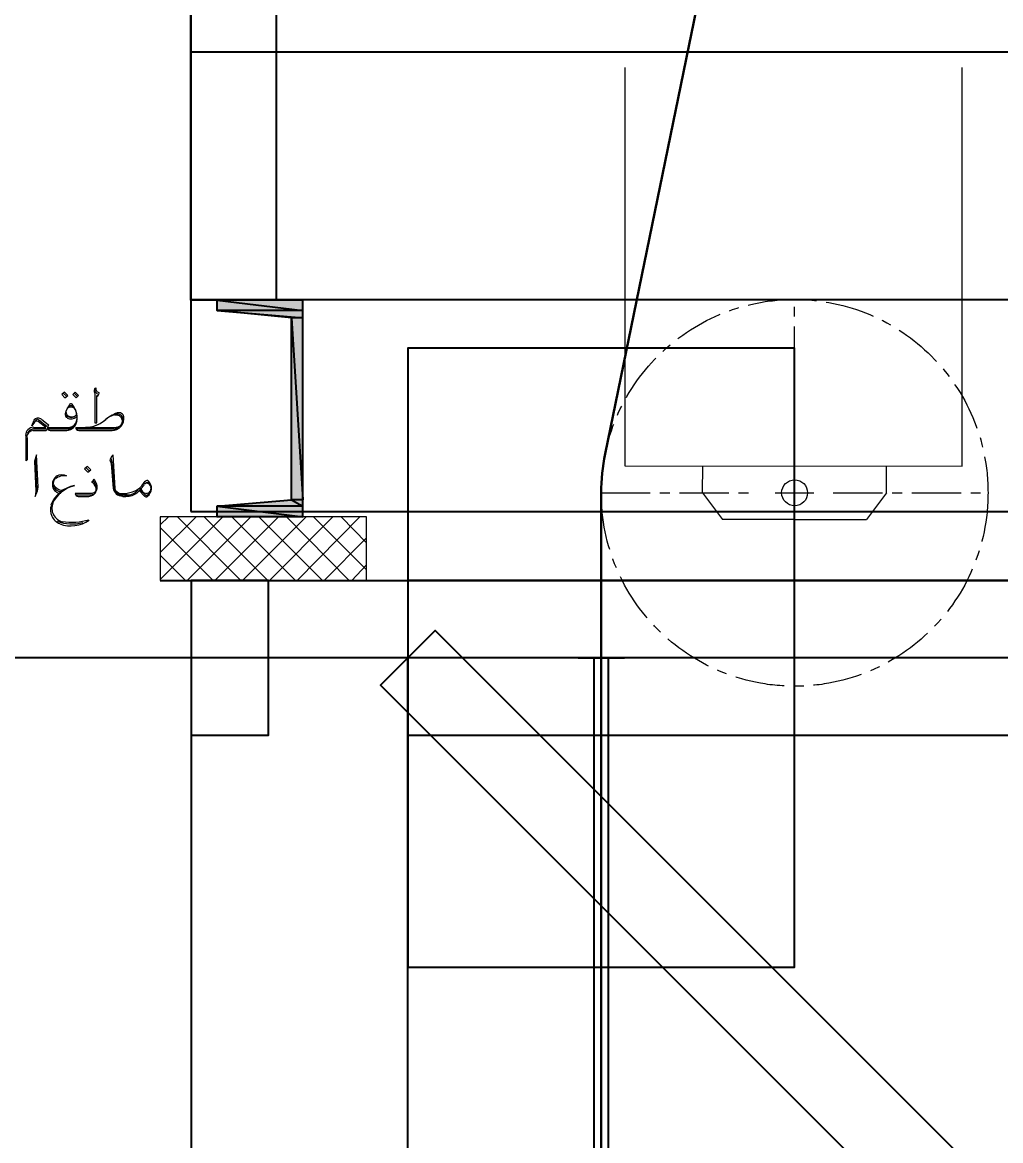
# Model space of a CAD drawing. Header units: millimetres. Extents: x -60342 to 1024385, y -25305 to 32879.
# Drawn here: x 1401 to 2034, y -5875 to -5152 of the extents above; entities that cross this region are included whole.
import ezdxf

# ---------------------------------------------------------------- set-up
doc = ezdxf.new("R2010")
doc.units = ezdxf.units.MM
doc.linetypes.add('$1$CENTER', pattern=[50.8, 31.75, -6.35, 6.35, -6.35])
doc.layers.add('$1$Car', color=3, linetype='Continuous', lineweight=18)
doc.layers.add('$1$CL', color=2, linetype='$1$CENTER', lineweight=0)
for name, color, linetype in [('$1$PDF_0', 7, 'Continuous'), ('AA_Rail', 7, 'Continuous'), ('Steel', 7, 'Continuous')]:
    doc.layers.add(name, color=color, linetype=linetype)
doc.layers.add('AA_Datum', color=7, linetype='Continuous', plot=False)
doc.styles.add('Century Gothic$001H0', font='cent.shx')
doc.dimstyles.new('Copy of ISO-25', dxfattribs={"dimtxt": 250, "dimasz": 80, "dimexe": 1.25, "dimexo": 0.625, "dimtad": 1, "dimtxsty": 'Century Gothic$001H0', "dimblk": 'ARCHTICK', "dimcen": 2.5, "dimadec": 0, "dimazin": 0, "dimtfac": 1, "dimtmove": 0, "dimatfit": 3, "dimfxl": 1, "dimarcsym": 0})

# ---------------------------------------------------------------- blocks, each defined once
blk = doc.blocks.new('*U36')
at = {"layer": '$1$CL', "color": 0, "transparency": 16777216}
for p, q in [((0, 25), (0, 125.12)), ((-125.12, 0), (-25, 0)), ((25, 0), (125.12, 0)), ((0, -125.12), (0, -25))]:
    blk.add_line(p, q, dxfattribs=at)
at = {"layer": '$1$CL', "color": 0, "linetype": 'Continuous', "transparency": 16777216}
for p, q in [((0, -12.5), (0, 12.5)), ((-12.5, 0), (12.5, 0))]:
    blk.add_line(p, q, dxfattribs=at)
blk = doc.blocks.new('_ArchTick')
at = {"color": 0, "linetype": 'ByBlock', "const_width": 0.15}
blk.add_lwpolyline([(-0.5, -0.5), (0.5, 0.5)], dxfattribs=at)
blk = doc.blocks.new('*D70')
at = {"color": 0, "lineweight": -2, "transparency": 16777216}
for p, q in [((3250, -5562.37), (249.37, -5562.37)), ((250.62, -23062.37), (250.62, -5562.37)), ((3250, -23062.37), (249.37, -23062.37))]:
    blk.add_line(p, q, dxfattribs=at)
at = {"layer": 'Defpoints', "color": 0, "transparency": 16777216}
for p in [(250.62, -5562.37), (3250.62, -5562.37), (3250.62, -23062.37)]:
    blk.add_point(p, dxfattribs=at)
at = {"color": 0, "lineweight": -2, "transparency": 16777216, "xscale": 80, "yscale": 80, "zscale": 80}
for p, rotation in [((250.62, -5562.37), 90), ((250.62, -23062.37), 270)]:
    blk.add_blockref('_ArchTick', p, dxfattribs=dict(at, rotation=rotation))
at = {"color": 0, "transparency": 16777216, "insert": (125, -14312.37), "char_height": 250, "attachment_point": 5, "rotation": 90, "style": 'Century Gothic$001H0'}
blk.add_mtext('SHAFT TOTAL HEIGHT 17500', dxfattribs=at)

msp = doc.modelspace()

# ---------------------------------------------------------------- hatches: boundary and pattern name
at = {"true_color": 0x000007}
h = msp.add_hatch(color=7, dxfattribs=at)
h.paths.add_polyline_path([(1582.751, -5331.187), (1527.449, -5331.187), (1582.751, -5338.034)])
h.paths.add_polyline_path([(1527.449, -5331.187), (1582.751, -5338.034), (1527.449, -5338.034)])
h = msp.add_hatch(color=7, dxfattribs=at)
h.paths.add_polyline_path([(1582.751, -5338.034), (1527.449, -5338.034), (1582.751, -5342.774)])
h.paths.add_polyline_path([(1527.449, -5338.034), (1582.751, -5342.774), (1575.378, -5342.774)])
h = msp.add_hatch(color=7, dxfattribs=at)
h.paths.add_polyline_path([(1582.751, -5342.774), (1575.378, -5342.774), (1582.751, -5460.226)])
h.paths.add_polyline_path([(1575.378, -5342.774), (1582.751, -5460.226), (1575.378, -5460.226)])
h = msp.add_hatch(color=7, dxfattribs=at)
h.paths.add_polyline_path([(1582.751, -5460.226), (1575.378, -5460.226), (1582.751, -5464.44)])
h.paths.add_polyline_path([(1575.378, -5460.226), (1582.751, -5464.44), (1527.449, -5464.44)])
h = msp.add_hatch(color=7, dxfattribs=at)
h.paths.add_polyline_path([(1582.751, -5464.44), (1527.449, -5464.44), (1582.751, -5471.287)])
h.paths.add_polyline_path([(1527.449, -5464.44), (1582.751, -5471.287), (1527.449, -5471.287)])

# ---------------------------------------------------------------- linework, layer by layer
at = {"layer": '$1$Car', "ltscale": 4}
for p, q in [((1790.969, -5180.793), (1790.969, -5438.34)), ((2008.956, -5438.584), (2008.956, -5180.793)), ((1790.969, -5438.34), (2008.956, -5438.584)), ((1841.174, -5455.693), (1841.203, -5438.396)), ((1960.076, -5455.826), (1960.085, -5438.529)), ((1841.174, -5455.693), (1854.03, -5473.02)), ((1960.076, -5455.826), (1947.182, -5473.124)), ((1900.606, -5473.124), (1854.03, -5473.02)), ((1900.606, -5473.124), (1947.182, -5473.124))]:
    msp.add_line(p, q, dxfattribs=at)
msp.add_circle((1900.625, -5455.793), 8.379, dxfattribs=at)
at = {"layer": '$1$CL', "color": 1, "linetype": 'Continuous', "lineweight": 30}
for p, q in [((1910.921, -4783.068), (1778.171, -5430.693)), ((1775.625, -6415.24), (1775.625, -5455.793))]:
    msp.add_line(p, q, dxfattribs=at)
at = {"layer": '$1$CL'}
msp.add_circle((1900.625, -5455.793), 125, dxfattribs=at)
at = {"layer": '$1$CL', "color": 1, "linetype": 'Continuous', "lineweight": 30}
msp.add_arc((1900.625, -5455.793), 125, 168.416006, 180, dxfattribs=at)
at = {"layer": '$1$PDF_0', "lineweight": 18}
for points in [[(1430.796, -5392.795), (1428.68, -5390.679), (1426.866, -5392.191), (1428.982, -5394.307)], [(1437.751, -5392.795), (1435.634, -5390.679), (1434.122, -5392.191), (1436.239, -5394.307)], [(1409.631, -5458.106), (1411.143, -5454.478), (1411.748, -5452.059), (1410.538, -5431.196), (1409.329, -5435.429), (1410.236, -5454.78)], [(1445.612, -5440.871), (1443.496, -5438.755), (1441.682, -5440.267), (1443.798, -5442.383)]]:
    msp.add_lwpolyline(points, close=True, dxfattribs=at)
for points in [[(1429.889, -5393.4), (1427.773, -5391.284)], [(1436.844, -5393.4), (1435.03, -5391.284)], [(1448.334, -5391.586), (1448.334, -5410.635), (1449.543, -5410.635), (1449.543, -5392.795), (1450.148, -5393.4), (1451.055, -5391.284)], [(1413.864, -5408.216), (1418.4, -5411.844), (1416.888, -5415.775), (1408.422, -5415.775)], [(1409.933, -5408.821), (1411.143, -5408.216), (1412.05, -5408.518), (1417.19, -5412.751)], [(1417.492, -5413.658), (1430.192, -5413.658)], [(1435.03, -5412.751), (1431.704, -5414.566), (1418.4, -5414.566)], [(1435.937, -5413.658), (1462.242, -5413.658)], [(1404.491, -5420.008), (1404.491, -5434.522), (1403.886, -5435.126), (1403.886, -5418.799)], [(1416.585, -5414.566), (1407.817, -5414.566), (1406.003, -5415.473), (1404.491, -5417.287)], [(1430.192, -5415.775), (1419.609, -5415.775)], [(1460.731, -5414.566), (1436.844, -5414.566)], [(1459.521, -5415.775), (1438.053, -5415.775)], [(1410.538, -5454.478), (1410.84, -5453.268), (1409.933, -5434.219)], [(1461.335, -5452.966), (1460.126, -5431.196), (1459.219, -5432.103), (1458.009, -5434.522), (1458.916, -5436.94), (1460.126, -5452.966)], [(1460.731, -5453.268), (1459.521, -5436.033), (1458.916, -5433.312)], [(1444.705, -5441.476), (1442.589, -5439.662)], [(1447.729, -5446.919), (1446.519, -5448.733)], [(1447.124, -5448.128), (1448.334, -5449.64), (1449.241, -5451.454)], [(1484.617, -5451.454), (1483.408, -5449.64), (1482.198, -5449.035), (1480.384, -5450.245)], [(1446.822, -5456.292), (1435.634, -5456.292)], [(1447.124, -5456.897), (1445.915, -5457.199), (1436.541, -5457.199)], [(1465.266, -5456.292), (1469.197, -5456.292)], [(1480.082, -5450.849), (1476.151, -5455.385)], [(1480.687, -5458.106), (1476.756, -5454.175)], [(1477.663, -5454.175), (1480.687, -5456.897), (1481.594, -5457.501), (1482.803, -5456.897), (1484.315, -5455.385)], [(1437.751, -5458.106), (1444.403, -5458.106)], [(1466.475, -5458.106), (1468.29, -5458.106)]]:
    msp.add_lwpolyline(points, dxfattribs=at)
for points in [[(1436.757, -5409.003, 0.2047363), (1433.645, -5398.564, 0.4329941), (1431.672, -5398.783)], [(1435.577, -5402.061, 0.6063276), (1429.947, -5402.061, 0.3859241), (1431.03, -5406.19)], [(1467.046, -5406.691, 0.4724467), (1462.8, -5404.181, 0.0944649), (1454.503, -5408.951)], [(1409.329, -5410.03), (1407.514, -5412.449), (1409.026, -5408.821, -0.5118638), (1413.689, -5408.214)], [(1408.724, -5413.658), (1416.585, -5413.658), (1411.748, -5409.728, 0.3544211), (1409.218, -5410.088)], [(1423.87, -5444.886, 0.3149514), (1420.96, -5451.745, 0.3621915), (1426.217, -5455.988)], [(1423.731, -5444.757, -0.3070834), (1429.972, -5444.912, 0.2047047), (1422.723, -5446.776)], [(1446.67, -5455.989, 0.5354861), (1449.054, -5452.34, 0.1259508), (1446.154, -5448.611)], [(1482.361, -5457.984, 0.4567016), (1483.003, -5448.218, 0.4647375), (1480.933, -5448.406)], [(1476.151, -5454.175), (1473.732, -5456.292), (1471.011, -5457.199), (1466.475, -5457.199, -0.3464882), (1460.432, -5453.179)], [(1476.241, -5455.197, -0.2125669), (1469.499, -5458.106), (1467.383, -5458.106)]]:
    msp.add_lwpolyline(points, format="xyb", dxfattribs=at)
for centre, radius, start, end in [((1450.299, -5389.923), 2.57, 125.45744, 214.526044), ((1451.207, -5389.318), 2.873, 172.341905, 247.149088), ((1451.507, -5388.411), 2.569, 168.381182, 258.98567), ((1440.018, -5406.553), 11.036, 136.415502, 170.451997), ((1431.25, -5405.041), 2.268, 170.202434, 253.018624), ((1433.064, -5402.32), 4.687, 224.452065, 311.966444), ((1433.367, -5402.622), 4.082, 236.550549, 320.944658), ((1432.761, -5401.111), 1.664, 20.870184, 150.975368), ((1419.46, -5408.064), 17.384, 4.157943, 20.375507), ((1464.51, -5418.648), 13.758, 105.583986, 132.527322), ((1462.091, -5409.577), 4.082, 12.96812, 105.110331), ((1462.998, -5408.367), 3.477, 48.049656, 113.02265), ((1461.788, -5408.67), 4.687, 343.676805, 41.929371), ((1408.875, -5418.648), 5.292, 92.412247, 179.927671), ((1419.457, -5413.508), 1.964, 179.690553, 270.309447), ((1429.738, -5408.367), 7.106, 272.594288, 353.822003), ((1430.645, -5407.461), 6.198, 266.817707, 5.005144), ((1432.762, -5400.204), 7.71, 252.766668, 299.049929), ((1437.901, -5413.508), 1.964, 179.690553, 270.309447), ((1441.229, -5392.343), 21.315, 272.547742, 308.349254), ((1442.438, -5394.157), 19.199, 269.450426, 312.259811), ((1459.37, -5407.762), 7.71, 269.451086, 9.122392), ((1459.975, -5407.158), 7.407, 273.184125, 303.682961), ((1462.092, -5409.275), 4.081, 269.615532, 10.779779), ((1408.875, -5420.16), 4.687, 99.649567, 176.073555), ((1424.598, -5449.186), 3.175, 130.164071, 203.350697), ((1441.832, -5452.512), 8.013, 348.953469, 43.822964), ((1467.836, -5441.324), 14.665, 275.169844, 331.737332), ((1481.745, -5452.512), 2.872, 11.221956, 133.47208), ((1438.507, -5470.654), 19.805, 99.909296, 159.856755), ((1440.624, -5472.771), 22.224, 104.447795, 152.456754), ((1426.714, -5449.489), 5.594, 190.743261, 268.787777), ((1427.622, -5447.674), 6.502, 206.299654, 276.21852), ((1437.599, -5456.141), 1.964, 179.690553, 270.309447), ((1444.252, -5452.814), 5.292, 268.545502, 346.587878), ((1466.022, -5451.908), 5.896, 186.108406, 272.066302), ((1465.72, -5451.303), 4.989, 198.093756, 274.526109), ((1467.23, -5456.141), 1.964, 179.690553, 270.309447), ((1482.047, -5452.21), 4.082, 185.9734, 264.0266), ((1481.745, -5453.117), 2.872, 268.686521, 18.540836), ((1428.832, -5467.026), 9.223, 159.661218, 250.269387), ((1429.437, -5465.816), 8.921, 157.518385, 257.184263), ((1481.442, -5457.048), 1.36, 219.123005, 308.196612), ((1433.366, -5451.304), 24.642, 247.483078, 286.793781), ((1432.762, -5456.443), 20.712, 250.076456, 304.947042), ((1433.366, -5432.252), 42.484, 261.761078, 285.138852)]:
    msp.add_arc(centre, radius, start, end, dxfattribs=at)
msp.add_line((1510.255, -5330.793), (1510.255, -5170.793))
for points in [[(1510.255, -5467.863), (3190.995, -5467.863), (3190.995, -3519.615), (1510.255, -3519.615)], [(1510.255, -3519.615), (1565.558, -3519.615), (1565.558, -5331.167), (1510.255, -5331.167)]]:
    msp.add_lwpolyline(points, close=True)
for points in [[(1510.255, -5330.793), (3190.995, -5330.793), (3190.995, -5170.793)], [(1510.255, -5170.793), (3190.995, -5170.793)]]:
    msp.add_lwpolyline(points)
at = {"color": 7, "linetype": 'Continuous', "lineweight": -2, "true_color": 0x000007}
for points in [[(1582.751, -5331.187), (1527.449, -5331.187), (1582.751, -5338.034)], [(1527.449, -5331.187), (1582.751, -5338.034), (1527.449, -5338.034)], [(1582.751, -5338.034), (1527.449, -5338.034), (1582.751, -5342.774)], [(1527.449, -5338.034), (1582.751, -5342.774), (1575.378, -5342.774)], [(1582.751, -5342.774), (1575.378, -5342.774), (1582.751, -5460.226)], [(1575.378, -5342.774), (1582.751, -5460.226), (1575.378, -5460.226)], [(1575.378, -5460.226), (1582.751, -5464.44), (1527.449, -5464.44)], [(1582.751, -5460.226), (1575.378, -5460.226), (1582.751, -5464.44)], [(1582.751, -5464.44), (1527.449, -5464.44), (1582.751, -5471.287)], [(1527.449, -5464.44), (1582.751, -5471.287), (1527.449, -5471.287)]]:
    msp.add_lwpolyline(points, close=True, dxfattribs=at)
at = {"color": 7, "linetype": 'Continuous', "lineweight": 20, "true_color": 0x000007}
for points in [[(1582.751, -5331.187), (1582.751, -5471.287), (1582.751, -5471.287)], [(1575.378, -5342.774), (1575.378, -5460.226), (1575.378, -5460.226)], [(1527.449, -5464.44), (1527.449, -5471.287), (1527.449, -5464.44), (1575.378, -5460.226)], [(1490.581, -5476.553), (1495.848, -5471.287), (1495.848, -5471.287)], [(1490.581, -5494.461), (1513.755, -5471.287), (1513.755, -5471.287)], [(1490.581, -5511.842), (1531.136, -5471.287), (1531.136, -5471.287)], [(1542.723, -5512.368), (1501.641, -5471.287), (1501.641, -5471.287)], [(1507.962, -5512.368), (1549.043, -5471.287), (1549.043, -5471.287)], [(1560.104, -5512.368), (1519.022, -5471.287), (1519.022, -5471.287)], [(1525.869, -5512.368), (1566.951, -5471.287), (1566.951, -5471.287)], [(1527.449, -5471.287), (1582.751, -5471.287), (1582.751, -5471.287)], [(1578.011, -5512.368), (1536.93, -5471.287), (1536.93, -5471.287)], [(1543.776, -5512.368), (1584.858, -5471.287), (1584.858, -5471.287)], [(1595.392, -5512.368), (1554.31, -5471.287), (1554.31, -5471.287)], [(1561.157, -5512.368), (1602.239, -5471.287), (1602.239, -5471.287)], [(1612.773, -5512.368), (1572.218, -5471.287), (1572.218, -5471.287)], [(1579.065, -5512.368), (1619.62, -5471.287), (1619.62, -5471.287)], [(1623.833, -5505.521), (1589.598, -5471.287), (1589.598, -5471.287)], [(1623.833, -5488.141), (1607.506, -5471.287), (1607.506, -5471.287)], [(1524.816, -5512.368), (1490.581, -5478.133), (1490.581, -5478.133)], [(1596.445, -5512.368), (1623.833, -5484.98), (1623.833, -5484.98)], [(1506.908, -5512.368), (1490.581, -5496.041), (1490.581, -5496.041)], [(1614.353, -5512.368), (1623.833, -5502.361), (1623.833, -5502.361)]]:
    msp.add_lwpolyline(points, dxfattribs=at)
at = {"color": 7, "linetype": 'Continuous', "lineweight": 20}
msp.add_lwpolyline([(1623.833, -5471.287), (1490.581, -5471.287), (1490.581, -5512.368), (1623.833, -5512.368)], close=True, dxfattribs=at)
at = {"layer": 'AA_Datum'}
for p, q in [((1760.625, -5562.368), (1790.625, -5562.368)), ((1775.625, -23062.368), (1775.625, -5562.368))]:
    msp.add_line(p, q, dxfattribs=at)
at = {"layer": 'AA_Rail'}
for p, q in [((1770.975, -23062.368), (1770.975, -5562.368)), ((1780.275, -23062.368), (1780.275, -5562.368))]:
    msp.add_line(p, q, dxfattribs=at)
at = {"layer": 'Steel'}
msp.add_line((1490.581, -5512.368), (3190.625, -5512.368), dxfattribs=at)
for points in [[(1650.625, -5762.368), (1900.625, -5762.368), (1900.625, -5362.368), (1650.625, -5362.368)], [(1510.625, -5612.368), (1560.625, -5612.368), (1560.625, -5512.368), (1510.625, -5512.368)], [(1650.625, -5612.368), (3050.625, -5612.368), (3050.625, -5512.368), (1650.625, -5512.368)], [(3032.947, -6980.046), (1632.947, -5580.046), (1668.303, -5544.691), (3068.303, -6944.691)], [(1510.625, -23062.368), (1650.625, -23062.368), (1650.625, -5562.368), (1510.625, -5562.368)]]:
    msp.add_lwpolyline(points, close=True, dxfattribs=at)

# ---------------------------------------------------------------- block references
at = {"layer": '$1$CL'}
msp.add_blockref('*U36', (1900.625, -5455.793), dxfattribs=at)

# ---------------------------------------------------------------- dimensions: what is measured, and where the dimension line sits
dim = msp.add_linear_dim(base=(250.625, -5562.368), p1=(3250.625, -23062.368), p2=(3250.625, -5562.368), angle=90, text='SHAFT TOTAL HEIGHT <>', dimstyle='Copy of ISO-25')
dim.commit()
dim.dimension.update_dxf_attribs({"geometry": '*D70', "text_midpoint": (125, -14312.368)})

doc.saveas('drawing.dxf')
